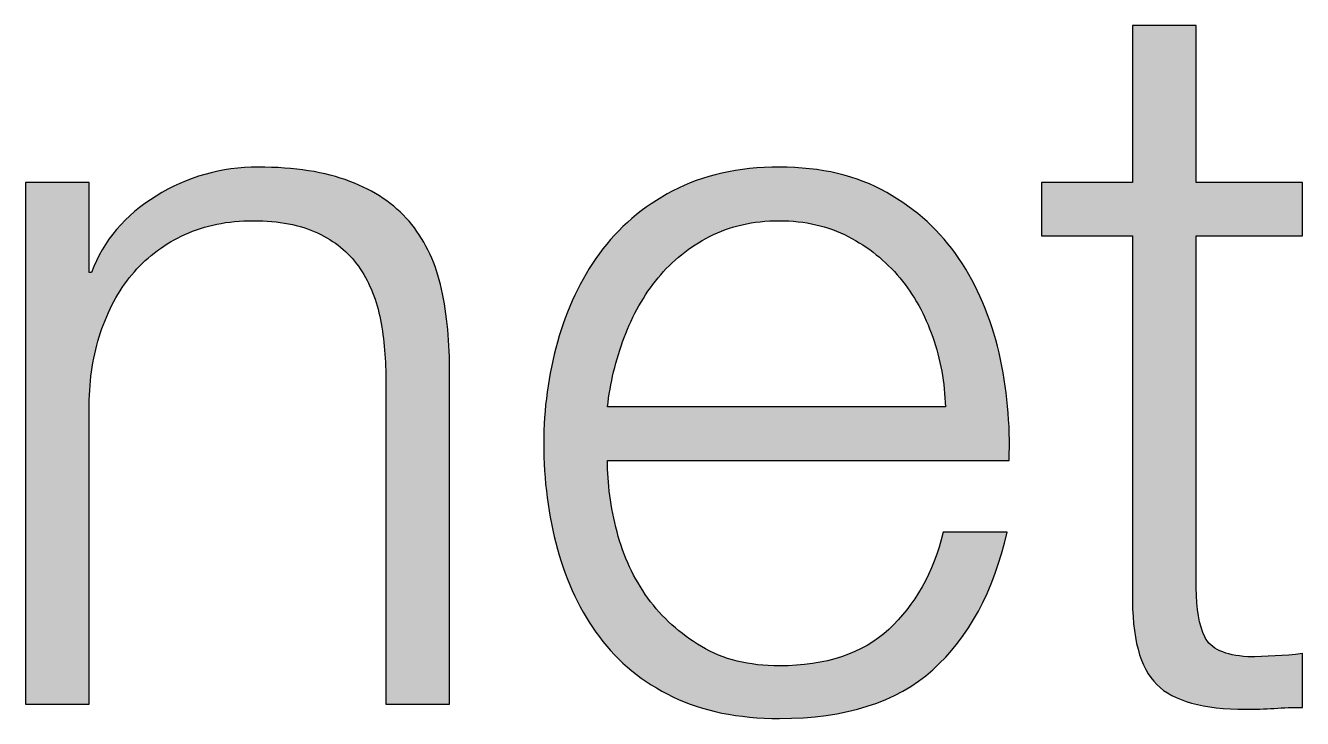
# Paper-space layout 'A0mask' of a CAD drawing. Extents: x 0 to 1153, y 0 to 810.
# Drawn here: x 1042.966 to 1047.86, y 49.202 to 51.858 of the extents above; entities that cross this region are included whole.
import ezdxf
from ezdxf.enums import TextEntityAlignment as Align

# ---------------------------------------------------------------- set-up
doc = ezdxf.new("R2010")
doc.units = 0
doc.layers.get('0').update_dxf_attribs({"linetype": 'CONTINUOUS'})
doc.layers.get('Defpoints').update_dxf_attribs({"linetype": 'CONTINUOUS'})
doc.layers.add('JPP_Mask', color=7, linetype='CONTINUOUS')
doc.styles.add('JPP', font='arial.ttf')

# ---------------------------------------------------------------- blocks, each defined once
blk = doc.blocks.new('A0mask')
at = {"true_color": 0x004a91}
h = blk.add_hatch(color=154, dxfattribs=at)
edge = h.paths.add_edge_path()
edge.add_spline(control_points=[(1047.4527, 51.2573), (1047.4527, 51.2573), (1047.4527, 51.2949), (1047.4527, 51.3513)], knot_values=[17.749945, 17.749945, 17.749945, 17.749945, 17.99994, 17.99994, 17.99994, 17.99994], degree=3, periodic=0)
edge.add_spline(control_points=[(1047.4527, 51.3513), (1047.4527, 51.4076), (1047.4527, 51.4828), (1047.4527, 51.5579)], knot_values=[17.49995, 17.49995, 17.49995, 17.49995, 17.749945, 17.749945, 17.749945, 17.749945], degree=3, periodic=0)
edge.add_spline(control_points=[(1047.4527, 51.5579), (1047.4527, 51.5955), (1047.4527, 51.6331), (1047.4527, 51.6683)], knot_values=[17.374952, 17.374952, 17.374952, 17.374952, 17.49995, 17.49995, 17.49995, 17.49995], degree=3, periodic=0)
edge.add_spline(control_points=[(1047.4527, 51.6683), (1047.4527, 51.7035), (1047.4527, 51.7364), (1047.4527, 51.7646)], knot_values=[17.249955, 17.249955, 17.249955, 17.249955, 17.374952, 17.374952, 17.374952, 17.374952], degree=3, periodic=0)
edge.add_spline(control_points=[(1047.4527, 51.7646), (1047.4527, 51.7786), (1047.4527, 51.7916), (1047.4527, 51.803)], knot_values=[17.187456, 17.187456, 17.187456, 17.187456, 17.249955, 17.249955, 17.249955, 17.249955], degree=3, periodic=0)
edge.add_spline(control_points=[(1047.4527, 51.803), (1047.4527, 51.8144), (1047.4527, 51.8244), (1047.4527, 51.8326)], knot_values=[17.124958, 17.124958, 17.124958, 17.124958, 17.187456, 17.187456, 17.187456, 17.187456], degree=3, periodic=0)
edge.add_spline(control_points=[(1047.4527, 51.8326), (1047.4527, 51.8368), (1047.4527, 51.8404), (1047.4527, 51.8436)], knot_values=[17.093708, 17.093708, 17.093708, 17.093708, 17.124958, 17.124958, 17.124958, 17.124958], degree=3, periodic=0)
edge.add_spline(control_points=[(1047.4527, 51.8585), (1047.4527, 51.8585), (1047.4527, 51.8585), (1047.4527, 51.8585), (1047.4527, 51.8585), (1047.4527, 51.8585), (1047.4527, 51.8585)], knot_values=[16.999959, 16.999959, 16.999959, 16.999959, 17, 17, 17, 17.000692, 17.000692, 17.000692, 17.000692], degree=3, periodic=0)
edge.add_spline(control_points=[(1047.4527, 51.8585), (1047.4527, 51.8585), (1047.4374, 51.8585), (1047.4145, 51.8585)], knot_values=[16.749965, 16.749965, 16.749965, 16.749965, 16.999959, 16.999959, 16.999959, 16.999959], degree=3, periodic=0)
edge.add_spline(control_points=[(1047.4145, 51.8585), (1047.3916, 51.8585), (1047.3611, 51.8585), (1047.3305, 51.8585)], knot_values=[16.49997, 16.49997, 16.49997, 16.49997, 16.749965, 16.749965, 16.749965, 16.749965], degree=3, periodic=0)
edge.add_spline(control_points=[(1047.3305, 51.8585), (1047.3153, 51.8585), (1047.3, 51.8585), (1047.2857, 51.8585)], knot_values=[16.374972, 16.374972, 16.374972, 16.374972, 16.49997, 16.49997, 16.49997, 16.49997], degree=3, periodic=0)
edge.add_spline(control_points=[(1047.2857, 51.8585), (1047.2714, 51.8585), (1047.258, 51.8585), (1047.2466, 51.8585)], knot_values=[16.249975, 16.249975, 16.249975, 16.249975, 16.374972, 16.374972, 16.374972, 16.374972], degree=3, periodic=0)
edge.add_spline(control_points=[(1047.2466, 51.8585), (1047.2408, 51.8585), (1047.2356, 51.8585), (1047.2309, 51.8585)], knot_values=[16.187476, 16.187476, 16.187476, 16.187476, 16.249975, 16.249975, 16.249975, 16.249975], degree=3, periodic=0)
edge.add_spline(control_points=[(1047.2084, 51.8585), (1047.2084, 51.8585), (1047.2084, 51.8585), (1047.2084, 51.8585), (1047.2084, 51.8585), (1047.2084, 51.8585), (1047.2084, 51.8585)], knot_values=[15.99998, 15.99998, 15.99998, 15.99998, 16, 16, 16, 16.001445, 16.001445, 16.001445, 16.001445], degree=3, periodic=0)
edge.add_spline(control_points=[(1047.2084, 51.8585), (1047.2084, 51.8584), (1047.2084, 51.7082), (1047.2084, 51.5579)], knot_values=[15.49999, 15.49999, 15.49999, 15.49999, 15.99998, 15.99998, 15.99998, 15.99998], degree=3, periodic=0)
edge.add_spline(control_points=[(1047.2084, 51.5579), (1047.2084, 51.4076), (1047.2084, 51.2573), (1047.2084, 51.2573), (1047.2084, 51.2573), (1047.2084, 51.2573), (1047.2084, 51.2573)], knot_values=[14.999023, 14.999023, 14.999023, 14.999023, 15.499013, 15.499013, 15.499013, 15.49999, 15.49999, 15.49999, 15.49999], degree=3, periodic=0)
edge.add_spline(control_points=[(1047.1934, 51.2573), (1047.1886, 51.2573), (1047.1828, 51.2573), (1047.1762, 51.2573)], knot_values=[14.812504, 14.812504, 14.812504, 14.812504, 14.875002, 14.875002, 14.875002, 14.875002], degree=3, periodic=0)
edge.add_spline(control_points=[(1047.1762, 51.2573), (1047.1695, 51.2573), (1047.162, 51.2573), (1047.1538, 51.2573)], knot_values=[14.750005, 14.750005, 14.750005, 14.750005, 14.812504, 14.812504, 14.812504, 14.812504], degree=3, periodic=0)
edge.add_spline(control_points=[(1047.1538, 51.2573), (1047.1375, 51.2573), (1047.1183, 51.2573), (1047.0979, 51.2573)], knot_values=[14.625008, 14.625008, 14.625008, 14.625008, 14.750005, 14.750005, 14.750005, 14.750005], degree=3, periodic=0)
edge.add_spline(control_points=[(1047.0979, 51.2573), (1047.0774, 51.2573), (1047.0556, 51.2573), (1047.0337, 51.2573)], knot_values=[14.50001, 14.50001, 14.50001, 14.50001, 14.625008, 14.625008, 14.625008, 14.625008], degree=3, periodic=0)
edge.add_spline(control_points=[(1047.0337, 51.2573), (1046.9901, 51.2573), (1046.9464, 51.2573), (1046.9137, 51.2573)], knot_values=[14.250015, 14.250015, 14.250015, 14.250015, 14.50001, 14.50001, 14.50001, 14.50001], degree=3, periodic=0)
edge.add_spline(control_points=[(1046.9137, 51.2573), (1046.8809, 51.2573), (1046.8591, 51.2573), (1046.8591, 51.2573), (1046.8591, 51.2573), (1046.8591, 51.2573), (1046.8591, 51.2573)], knot_values=[13.999043, 13.999043, 13.999043, 13.999043, 14.249058, 14.249058, 14.249058, 14.250015, 14.250015, 14.250015, 14.250015], degree=3, periodic=0)
edge.add_spline(control_points=[(1046.8591, 51.2485), (1046.8591, 51.2457), (1046.8591, 51.2422), (1046.8591, 51.2383)], knot_values=[13.812524, 13.812524, 13.812524, 13.812524, 13.875022, 13.875022, 13.875022, 13.875022], degree=3, periodic=0)
edge.add_spline(control_points=[(1046.8591, 51.2252), (1046.8591, 51.2156), (1046.8591, 51.2043), (1046.8591, 51.1923)], knot_values=[13.625027, 13.625027, 13.625027, 13.625027, 13.750025, 13.750025, 13.750025, 13.750025], degree=3, periodic=0)
edge.add_spline(control_points=[(1046.8591, 51.1923), (1046.8591, 51.1803), (1046.8591, 51.1674), (1046.8591, 51.1546)], knot_values=[13.50003, 13.50003, 13.50003, 13.50003, 13.625027, 13.625027, 13.625027, 13.625027], degree=3, periodic=0)
edge.add_spline(control_points=[(1046.8591, 51.1546), (1046.8591, 51.1289), (1046.8591, 51.1032), (1046.8591, 51.084)], knot_values=[13.250035, 13.250035, 13.250035, 13.250035, 13.50003, 13.50003, 13.50003, 13.50003], degree=3, periodic=0)
edge.add_spline(control_points=[(1046.8591, 51.084), (1046.8591, 51.0647), (1046.8591, 51.0519), (1046.8591, 51.0519), (1046.8591, 51.0519), (1046.8591, 51.0519), (1046.8591, 51.0519)], knot_values=[12.999063, 12.999063, 12.999063, 12.999063, 13.249098, 13.249098, 13.249098, 13.250035, 13.250035, 13.250035, 13.250035], degree=3, periodic=0)
edge.add_spline(control_points=[(1046.8741, 51.0519), (1046.8788, 51.0519), (1046.8846, 51.0519), (1046.8913, 51.0519)], knot_values=[12.812544, 12.812544, 12.812544, 12.812544, 12.875042, 12.875042, 12.875042, 12.875042], degree=3, periodic=0)
edge.add_spline(control_points=[(1046.8913, 51.0519), (1046.8979, 51.0519), (1046.9054, 51.0519), (1046.9136, 51.0519)], knot_values=[12.750045, 12.750045, 12.750045, 12.750045, 12.812544, 12.812544, 12.812544, 12.812544], degree=3, periodic=0)
edge.add_spline(control_points=[(1046.9136, 51.0519), (1046.93, 51.0519), (1046.9491, 51.0519), (1046.9696, 51.0519)], knot_values=[12.625048, 12.625048, 12.625048, 12.625048, 12.750045, 12.750045, 12.750045, 12.750045], degree=3, periodic=0)
edge.add_spline(control_points=[(1046.9696, 51.0519), (1046.99, 51.0519), (1047.0119, 51.0519), (1047.0337, 51.0519)], knot_values=[12.50005, 12.50005, 12.50005, 12.50005, 12.625048, 12.625048, 12.625048, 12.625048], degree=3, periodic=0)
edge.add_spline(control_points=[(1047.0337, 51.0519), (1047.0774, 51.0519), (1047.121, 51.0519), (1047.1538, 51.0519)], knot_values=[12.250055, 12.250055, 12.250055, 12.250055, 12.50005, 12.50005, 12.50005, 12.50005], degree=3, periodic=0)
edge.add_spline(control_points=[(1047.1538, 51.0519), (1047.1866, 51.0519), (1047.2084, 51.0519), (1047.2084, 51.0519), (1047.2084, 51.0519), (1047.2084, 51.0519), (1047.2084, 51.0519)], knot_values=[11.999572, 11.999572, 11.999572, 11.999572, 12.249627, 12.249627, 12.249627, 12.250055, 12.250055, 12.250055, 12.250055], degree=3, periodic=0)
edge.add_spline(control_points=[(1047.2084, 51.0431), (1047.2084, 51.0412), (1047.2084, 51.039), (1047.2084, 51.0365)], knot_values=[11.937561, 11.937561, 11.937561, 11.937561, 11.953186, 11.953186, 11.953186, 11.953186], degree=3, periodic=0)
edge.add_spline(control_points=[(1047.2084, 51.0365), (1047.2084, 51.0315), (1047.2084, 51.0253), (1047.2084, 51.0181)], knot_values=[11.906312, 11.906312, 11.906312, 11.906312, 11.937561, 11.937561, 11.937561, 11.937561], degree=3, periodic=0)
edge.add_spline(control_points=[(1047.2084, 51.0181), (1047.2084, 51.0108), (1047.2084, 51.0024), (1047.2084, 50.9931)], knot_values=[11.875062, 11.875062, 11.875062, 11.875062, 11.906312, 11.906312, 11.906312, 11.906312], degree=3, periodic=0)
edge.add_spline(control_points=[(1047.2084, 50.9931), (1047.2084, 50.9744), (1047.2084, 50.9517), (1047.2084, 50.9256)], knot_values=[11.812564, 11.812564, 11.812564, 11.812564, 11.875062, 11.875062, 11.875062, 11.875062], degree=3, periodic=0)
edge.add_spline(control_points=[(1047.2084, 50.9256), (1047.2084, 50.8995), (1047.2084, 50.8701), (1047.2084, 50.8381)], knot_values=[11.750065, 11.750065, 11.750065, 11.750065, 11.812564, 11.812564, 11.812564, 11.812564], degree=3, periodic=0)
edge.add_spline(control_points=[(1047.2084, 50.8381), (1047.2084, 50.7739), (1047.2084, 50.699), (1047.2084, 50.6188)], knot_values=[11.625068, 11.625068, 11.625068, 11.625068, 11.750065, 11.750065, 11.750065, 11.750065], degree=3, periodic=0)
edge.add_spline(control_points=[(1047.2084, 50.6188), (1047.2084, 50.5386), (1047.2084, 50.4531), (1047.2084, 50.3675)], knot_values=[11.50007, 11.50007, 11.50007, 11.50007, 11.625068, 11.625068, 11.625068, 11.625068], degree=3, periodic=0)
edge.add_spline(control_points=[(1047.2084, 50.3675), (1047.2084, 50.1964), (1047.2084, 50.0253), (1047.2084, 49.8969)], knot_values=[11.250075, 11.250075, 11.250075, 11.250075, 11.50007, 11.50007, 11.50007, 11.50007], degree=3, periodic=0)
edge.add_spline(control_points=[(1047.2084, 49.8969), (1047.2084, 49.7685), (1047.2084, 49.6829), (1047.2084, 49.6829), (1047.2056, 49.5125), (1047.2368, 49.3956), (1047.3012, 49.3321)], knot_values=[10, 10, 10, 10, 10.250075, 10.250075, 10.250075, 11.250075, 11.250075, 11.250075, 11.250075], degree=3, periodic=0)
edge.add_spline(control_points=[(1047.3012, 49.3321), (1047.366, 49.2687), (1047.4796, 49.237), (1047.6425, 49.237)], knot_values=[9, 9, 9, 9, 10, 10, 10, 10], degree=3, periodic=0)
edge.add_spline(control_points=[(1047.6425, 49.237), (1047.6789, 49.237), (1047.7149, 49.2384), (1047.7514, 49.2408)], knot_values=[8, 8, 8, 8, 9, 9, 9, 9], degree=3, periodic=0)
edge.add_spline(control_points=[(1047.7514, 49.2408), (1047.7873, 49.2436), (1047.8233, 49.2446), (1047.8597, 49.2446)], knot_values=[7, 7, 7, 7, 8, 8, 8, 8], degree=3, periodic=0)
edge.add_spline(control_points=[(1047.8597, 49.2446), (1047.8597, 49.2446), (1047.8597, 49.4505), (1047.8597, 49.4505), (1047.7897, 49.4424), (1047.7201, 49.4386), (1047.6505, 49.4386)], knot_values=[5, 5, 5, 5, 6, 6, 6, 7, 7, 7, 7], degree=3, periodic=0)
edge.add_spline(control_points=[(1047.6505, 49.4386), (1047.5625, 49.4439), (1047.5076, 49.4689), (1047.4853, 49.5144)], knot_values=[4, 4, 4, 4, 5, 5, 5, 5], degree=3, periodic=0)
edge.add_spline(control_points=[(1047.4853, 49.5144), (1047.4635, 49.5594), (1047.4527, 49.6223), (1047.4527, 49.7023)], knot_values=[3, 3, 3, 3, 4, 4, 4, 4], degree=3, periodic=0)
edge.add_spline(control_points=[(1047.4527, 49.7023), (1047.4527, 49.7023), (1047.4527, 51.0519), (1047.4527, 51.0519), (1047.4527, 51.0519), (1047.5544, 51.0519), (1047.6562, 51.0519)], knot_values=[1.5, 1.5, 1.5, 1.5, 2.5, 2.5, 2.5, 3, 3, 3, 3], degree=3, periodic=0)
edge.add_spline(control_points=[(1047.6562, 51.0519), (1047.758, 51.0519), (1047.8597, 51.0519), (1047.8597, 51.0519), (1047.8597, 51.0519), (1047.8597, 51.1032), (1047.8597, 51.1546)], knot_values=[0.5, 0.5, 0.5, 0.5, 1, 1, 1, 1.5, 1.5, 1.5, 1.5], degree=3, periodic=0)
edge.add_spline(control_points=[(1047.8597, 51.1546), (1047.8597, 51.2059), (1047.8597, 51.2573), (1047.8597, 51.2573), (1047.8597, 51.2573), (1047.8343, 51.2573), (1047.7961, 51.2573)], knot_values=[18.749925, 18.749925, 18.749925, 18.749925, 19.249925, 19.249925, 19.249925, 19.5, 19.5, 19.5, 19.5], degree=3, periodic=0)
edge.add_spline(control_points=[(1047.7961, 51.2573), (1047.7579, 51.2573), (1047.707, 51.2573), (1047.6562, 51.2573)], knot_values=[18.49993, 18.49993, 18.49993, 18.49993, 18.749925, 18.749925, 18.749925, 18.749925], degree=3, periodic=0)
edge.add_spline(control_points=[(1047.6562, 51.2573), (1047.6307, 51.2573), (1047.6053, 51.2573), (1047.5814, 51.2573)], knot_values=[18.374932, 18.374932, 18.374932, 18.374932, 18.49993, 18.49993, 18.49993, 18.49993], degree=3, periodic=0)
edge.add_spline(control_points=[(1047.5814, 51.2573), (1047.5576, 51.2573), (1047.5353, 51.2573), (1047.5162, 51.2573)], knot_values=[18.249935, 18.249935, 18.249935, 18.249935, 18.374932, 18.374932, 18.374932, 18.374932], degree=3, periodic=0)
edge.add_spline(control_points=[(1047.5162, 51.2573), (1047.5067, 51.2573), (1047.498, 51.2573), (1047.4902, 51.2573)], knot_values=[18.187436, 18.187436, 18.187436, 18.187436, 18.249935, 18.249935, 18.249935, 18.249935], degree=3, periodic=0)
edge.add_spline(control_points=[(1047.4902, 51.2573), (1047.4825, 51.2573), (1047.4757, 51.2573), (1047.4701, 51.2573)], knot_values=[18.124938, 18.124938, 18.124938, 18.124938, 18.187436, 18.187436, 18.187436, 18.187436], degree=3, periodic=0)
edge.add_spline(control_points=[(1047.4553, 51.2573), (1047.4547, 51.2573), (1047.4542, 51.2573), (1047.4538, 51.2573)], knot_values=[18.031189, 18.031189, 18.031189, 18.031189, 18.046814, 18.046814, 18.046814, 18.046814], degree=3, periodic=0)
edge.add_spline(control_points=[(1047.4538, 51.2573), (1047.4536, 51.2573), (1047.4535, 51.2573), (1047.4533, 51.2573)], knot_values=[18.023377, 18.023377, 18.023377, 18.023377, 18.031189, 18.031189, 18.031189, 18.031189], degree=3, periodic=0)
edge.add_spline(control_points=[(1047.4533, 51.2573), (1047.4532, 51.2573), (1047.4531, 51.2573), (1047.453, 51.2573)], knot_values=[18.015565, 18.015565, 18.015565, 18.015565, 18.023377, 18.023377, 18.023377, 18.023377], degree=3, periodic=0)
edge.add_spline(control_points=[(1047.453, 51.2573), (1047.4529, 51.2573), (1047.4529, 51.2573), (1047.4528, 51.2573)], knot_values=[18.011659, 18.011659, 18.011659, 18.011659, 18.015565, 18.015565, 18.015565, 18.015565], degree=3, periodic=0)
edge.add_spline(control_points=[(1047.4528, 51.2573), (1047.4528, 51.2573), (1047.4528, 51.2573), (1047.4527, 51.2573)], knot_values=[18.007752, 18.007752, 18.007752, 18.007752, 18.011659, 18.011659, 18.011659, 18.011659], degree=3, periodic=0)
edge.add_spline(control_points=[(1047.4527, 51.2573), (1047.4527, 51.2573), (1047.4527, 51.2573), (1047.4527, 51.2573)], knot_values=[18.005799, 18.005799, 18.005799, 18.005799, 18.007752, 18.007752, 18.007752, 18.007752], degree=3, periodic=0)
edge.add_spline(control_points=[(1047.4527, 51.2573), (1047.4527, 51.2573), (1047.4527, 51.2573), (1047.4527, 51.2573)], knot_values=[18.003846, 18.003846, 18.003846, 18.003846, 18.005799, 18.005799, 18.005799, 18.005799], degree=3, periodic=0)
edge.add_spline(control_points=[(1047.4527, 51.2573), (1047.4527, 51.2573), (1047.4527, 51.2573), (1047.4527, 51.2573)], knot_values=[18.00287, 18.00287, 18.00287, 18.00287, 18.003846, 18.003846, 18.003846, 18.003846], degree=3, periodic=0)
edge.add_spline(control_points=[(1047.4527, 51.2573), (1047.4527, 51.2573), (1047.4527, 51.2573), (1047.4527, 51.2573)], knot_values=[18.001893, 18.001893, 18.001893, 18.001893, 18.00287, 18.00287, 18.00287, 18.00287], degree=3, periodic=0)
edge.add_spline(control_points=[(1047.4527, 51.2573), (1047.4527, 51.2573), (1047.4527, 51.2573), (1047.4527, 51.2573)], knot_values=[18.001405, 18.001405, 18.001405, 18.001405, 18.001893, 18.001893, 18.001893, 18.001893], degree=3, periodic=0)
edge.add_spline(control_points=[(1047.4527, 51.2573), (1047.4527, 51.2573), (1047.4527, 51.2573), (1047.4527, 51.2573), (1047.4527, 51.2573), (1047.4527, 51.2573), (1047.4527, 51.2573)], knot_values=[17.99994, 17.99994, 17.99994, 17.99994, 18.001345, 18.001345, 18.001345, 18.001405, 18.001405, 18.001405, 18.001405], degree=3, periodic=0)
h = blk.add_hatch(color=154, dxfattribs=at)
edge = h.paths.add_edge_path()
edge.add_spline(control_points=[(1043.2099, 50.2413), (1043.2099, 50.3507), (1043.2099, 50.4237), (1043.2099, 50.4237), (1043.2128, 50.5217), (1043.2289, 50.6131), (1043.2587, 50.6968)], knot_values=[18, 18, 18, 18, 18.250035, 18.250035, 18.250035, 19.250035, 19.250035, 19.250035, 19.250035], degree=3, periodic=0)
edge.add_spline(control_points=[(1043.2587, 50.6968), (1043.2885, 50.7811), (1043.3297, 50.8535), (1043.3827, 50.9141), (1043.4357, 50.9747), (1043.5001, 51.0225), (1043.5768, 51.0575)], knot_values=[16, 16, 16, 16, 17, 17, 17, 18, 18, 18, 18], degree=3, periodic=0)
edge.add_spline(control_points=[(1043.5768, 51.0575), (1043.653, 51.0926), (1043.7401, 51.1101), (1043.8386, 51.1101)], knot_values=[15, 15, 15, 15, 16, 16, 16, 16], degree=3, periodic=0)
edge.add_spline(control_points=[(1043.8386, 51.1101), (1043.9366, 51.1101), (1044.0184, 51.0945), (1044.0847, 51.0632)], knot_values=[14, 14, 14, 14, 15, 15, 15, 15], degree=3, periodic=0)
edge.add_spline(control_points=[(1044.0847, 51.0632), (1044.1505, 51.0324), (1044.2031, 50.9898), (1044.2414, 50.9354)], knot_values=[13, 13, 13, 13, 14, 14, 14, 14], degree=3, periodic=0)
edge.add_spline(control_points=[(1044.2414, 50.9354), (1044.2802, 50.881), (1044.3077, 50.8171), (1044.3233, 50.7437)], knot_values=[12, 12, 12, 12, 13, 13, 13, 13], degree=3, periodic=0)
edge.add_spline(control_points=[(1044.3233, 50.7437), (1044.3384, 50.6699), (1044.3465, 50.5903), (1044.3465, 50.5051)], knot_values=[11, 11, 11, 11, 12, 12, 12, 12], degree=3, periodic=0)
edge.add_spline(control_points=[(1044.3465, 50.5051), (1044.3465, 50.5051), (1044.3465, 49.2564), (1044.3465, 49.2564), (1044.3465, 49.2564), (1044.4075, 49.2564), (1044.4686, 49.2564)], knot_values=[9.5, 9.5, 9.5, 9.5, 10.5, 10.5, 10.5, 11, 11, 11, 11], degree=3, periodic=0)
edge.add_spline(control_points=[(1044.4686, 49.2564), (1044.5297, 49.2564), (1044.5907, 49.2564), (1044.5907, 49.2564), (1044.5907, 49.2564), (1044.5907, 49.5783), (1044.5907, 49.9002)], knot_values=[8.5, 8.5, 8.5, 8.5, 9, 9, 9, 9.5, 9.5, 9.5, 9.5], degree=3, periodic=0)
edge.add_spline(control_points=[(1044.5907, 49.9002), (1044.5907, 50.2221), (1044.5907, 50.5439), (1044.5907, 50.5439), (1044.5907, 50.6628), (1044.5789, 50.7702), (1044.5557, 50.8658), (1044.5325, 50.9614), (1044.4923, 51.0419), (1044.4355, 51.1082)], knot_values=[6, 6, 6, 6, 6.5, 6.5, 6.5, 7.5, 7.5, 7.5, 8.5, 8.5, 8.5, 8.5], degree=3, periodic=0)
edge.add_spline(control_points=[(1044.4355, 51.1082), (1044.3787, 51.174), (1044.3029, 51.2251), (1044.2087, 51.2611)], knot_values=[5, 5, 5, 5, 6, 6, 6, 6], degree=3, periodic=0)
edge.add_spline(control_points=[(1044.2087, 51.2611), (1044.1141, 51.2975), (1043.9971, 51.3155), (1043.8575, 51.3155)], knot_values=[4, 4, 4, 4, 5, 5, 5, 5], degree=3, periodic=0)
edge.add_spline(control_points=[(1043.8575, 51.3155), (1043.7155, 51.3155), (1043.5848, 51.2786), (1043.466, 51.2047)], knot_values=[3, 3, 3, 3, 4, 4, 4, 4], degree=3, periodic=0)
edge.add_spline(control_points=[(1043.466, 51.2047), (1043.3472, 51.1314), (1043.2644, 51.0339), (1043.218, 50.9122)], knot_values=[2, 2, 2, 2, 3, 3, 3, 3], degree=3, periodic=0)
edge.add_spline(control_points=[(1043.218, 50.9122), (1043.218, 50.9122), (1043.2099, 50.9122), (1043.2099, 50.9122)], knot_values=[1.00001, 1.00001, 1.00001, 1.00001, 2, 2, 2, 2], degree=3, periodic=0)
edge.add_spline(control_points=[(1043.2099, 50.9122), (1043.2099, 50.9122), (1043.2099, 50.9985), (1043.2099, 51.0848)], knot_values=[0.5, 0.5, 0.5, 0.5, 1, 1, 1, 1], degree=3, periodic=0)
edge.add_spline(control_points=[(1043.2099, 51.0848), (1043.2099, 51.171), (1043.2099, 51.2573), (1043.2099, 51.2573), (1043.2099, 51.2573), (1043.1947, 51.2573), (1043.1718, 51.2573)], knot_values=[22.749965, 22.749965, 22.749965, 22.749965, 23.249965, 23.249965, 23.249965, 23.5, 23.5, 23.5, 23.5], degree=3, periodic=0)
edge.add_spline(control_points=[(1043.1718, 51.2573), (1043.1489, 51.2573), (1043.1183, 51.2573), (1043.0878, 51.2573)], knot_values=[22.49997, 22.49997, 22.49997, 22.49997, 22.749965, 22.749965, 22.749965, 22.749965], degree=3, periodic=0)
edge.add_spline(control_points=[(1043.0878, 51.2573), (1043.0725, 51.2573), (1043.0573, 51.2573), (1043.043, 51.2573)], knot_values=[22.374972, 22.374972, 22.374972, 22.374972, 22.49997, 22.49997, 22.49997, 22.49997], degree=3, periodic=0)
edge.add_spline(control_points=[(1043.043, 51.2573), (1043.0287, 51.2573), (1043.0153, 51.2573), (1043.0039, 51.2573)], knot_values=[22.249975, 22.249975, 22.249975, 22.249975, 22.374972, 22.374972, 22.374972, 22.374972], degree=3, periodic=0)
edge.add_spline(control_points=[(1043.0039, 51.2573), (1042.9981, 51.2573), (1042.9929, 51.2573), (1042.9882, 51.2573)], knot_values=[22.187476, 22.187476, 22.187476, 22.187476, 22.249975, 22.249975, 22.249975, 22.249975], degree=3, periodic=0)
edge.add_spline(control_points=[(1042.9657, 51.2573), (1042.9657, 51.2573), (1042.9657, 51.2573), (1042.9657, 51.2573), (1042.9657, 51.2573), (1042.9657, 51.2573), (1042.9657, 51.2573)], knot_values=[21.99998, 21.99998, 21.99998, 21.99998, 22, 22, 22, 22.001445, 22.001445, 22.001445, 22.001445], degree=3, periodic=0)
edge.add_spline(control_points=[(1042.9657, 51.2573), (1042.9657, 51.2573), (1042.9657, 50.757), (1042.9657, 50.2568)], knot_values=[21.49999, 21.49999, 21.49999, 21.49999, 21.99998, 21.99998, 21.99998, 21.99998], degree=3, periodic=0)
edge.add_spline(control_points=[(1042.9657, 50.2568), (1042.9657, 49.7566), (1042.9657, 49.2564), (1042.9657, 49.2564), (1042.9657, 49.2564), (1042.9657, 49.2564), (1042.9657, 49.2564)], knot_values=[20.999023, 20.999023, 20.999023, 20.999023, 21.499013, 21.499013, 21.499013, 21.49999, 21.49999, 21.49999, 21.49999], degree=3, periodic=0)
edge.add_spline(control_points=[(1042.9762, 49.2564), (1042.9795, 49.2564), (1042.9836, 49.2564), (1042.9882, 49.2564)], knot_values=[20.812504, 20.812504, 20.812504, 20.812504, 20.875002, 20.875002, 20.875002, 20.875002], degree=3, periodic=0)
edge.add_spline(control_points=[(1042.9882, 49.2564), (1042.9929, 49.2564), (1042.9981, 49.2564), (1043.0039, 49.2564)], knot_values=[20.750005, 20.750005, 20.750005, 20.750005, 20.812504, 20.812504, 20.812504, 20.812504], degree=3, periodic=0)
edge.add_spline(control_points=[(1043.0039, 49.2564), (1043.0153, 49.2564), (1043.0287, 49.2564), (1043.043, 49.2564)], knot_values=[20.625007, 20.625007, 20.625007, 20.625007, 20.750005, 20.750005, 20.750005, 20.750005], degree=3, periodic=0)
edge.add_spline(control_points=[(1043.043, 49.2564), (1043.0573, 49.2564), (1043.0726, 49.2564), (1043.0878, 49.2564)], knot_values=[20.50001, 20.50001, 20.50001, 20.50001, 20.625007, 20.625007, 20.625007, 20.625007], degree=3, periodic=0)
edge.add_spline(control_points=[(1043.0878, 49.2564), (1043.1183, 49.2564), (1043.1489, 49.2564), (1043.1718, 49.2564)], knot_values=[20.250015, 20.250015, 20.250015, 20.250015, 20.50001, 20.50001, 20.50001, 20.50001], degree=3, periodic=0)
edge.add_spline(control_points=[(1043.1718, 49.2564), (1043.1947, 49.2564), (1043.2099, 49.2564), (1043.2099, 49.2564), (1043.2099, 49.2564), (1043.2099, 49.2564), (1043.2099, 49.2564)], knot_values=[19.999532, 19.999532, 19.999532, 19.999532, 20.249547, 20.249547, 20.249547, 20.250015, 20.250015, 20.250015, 20.250015], degree=3, periodic=0)
edge.add_spline(control_points=[(1043.2099, 49.2695), (1043.2099, 49.2738), (1043.2099, 49.2791), (1043.2099, 49.2852)], knot_values=[19.906272, 19.906272, 19.906272, 19.906272, 19.937521, 19.937521, 19.937521, 19.937521], degree=3, periodic=0)
edge.add_spline(control_points=[(1043.2099, 49.2852), (1043.2099, 49.2914), (1043.2099, 49.2986), (1043.2099, 49.3065)], knot_values=[19.875023, 19.875023, 19.875023, 19.875023, 19.906272, 19.906272, 19.906272, 19.906272], degree=3, periodic=0)
edge.add_spline(control_points=[(1043.2099, 49.3065), (1043.2099, 49.3225), (1043.2099, 49.3419), (1043.2099, 49.3641)], knot_values=[19.812524, 19.812524, 19.812524, 19.812524, 19.875023, 19.875023, 19.875023, 19.875023], degree=3, periodic=0)
edge.add_spline(control_points=[(1043.2099, 49.3641), (1043.2099, 49.3863), (1043.2099, 49.4114), (1043.2099, 49.4388)], knot_values=[19.750025, 19.750025, 19.750025, 19.750025, 19.812524, 19.812524, 19.812524, 19.812524], degree=3, periodic=0)
edge.add_spline(control_points=[(1043.2099, 49.4388), (1043.2099, 49.4935), (1043.2099, 49.5573), (1043.2099, 49.6257)], knot_values=[19.625028, 19.625028, 19.625028, 19.625028, 19.750025, 19.750025, 19.750025, 19.750025], degree=3, periodic=0)
edge.add_spline(control_points=[(1043.2099, 49.6257), (1043.2099, 49.6941), (1043.2099, 49.767), (1043.2099, 49.84)], knot_values=[19.50003, 19.50003, 19.50003, 19.50003, 19.625028, 19.625028, 19.625028, 19.625028], degree=3, periodic=0)
edge.add_spline(control_points=[(1043.2099, 49.84), (1043.2099, 49.9859), (1043.2099, 50.1318), (1043.2099, 50.2413)], knot_values=[19.250035, 19.250035, 19.250035, 19.250035, 19.50003, 19.50003, 19.50003, 19.50003], degree=3, periodic=0)
h = blk.add_hatch(color=154, dxfattribs=at)
edge = h.paths.add_edge_path()
edge.add_spline(control_points=[(1045.1962, 50.1908), (1045.1962, 50.1908), (1046.7355, 50.1908), (1046.7355, 50.1908), (1046.7407, 50.3305), (1046.7275, 50.4682), (1046.6967, 50.6041)], knot_values=[19, 19, 19, 19, 20, 20, 20, 21, 21, 21, 21], degree=3, periodic=0)
edge.add_spline(control_points=[(1046.6967, 50.6041), (1046.6655, 50.7394), (1046.6143, 50.8597), (1046.5433, 50.9648)], knot_values=[18, 18, 18, 18, 19, 19, 19, 19], degree=3, periodic=0)
edge.add_spline(control_points=[(1046.5433, 50.9648), (1046.4723, 51.0694), (1046.38, 51.1541), (1046.2664, 51.2185)], knot_values=[17, 17, 17, 17, 18, 18, 18, 18], degree=3, periodic=0)
edge.add_spline(control_points=[(1046.2664, 51.2185), (1046.1523, 51.2833), (1046.0155, 51.3155), (1045.8551, 51.3155)], knot_values=[16, 16, 16, 16, 17, 17, 17, 17], degree=3, periodic=0)
edge.add_spline(control_points=[(1045.8551, 51.3155), (1045.6974, 51.3155), (1045.5611, 51.2852), (1045.4461, 51.2242)], knot_values=[15, 15, 15, 15, 16, 16, 16, 16], degree=3, periodic=0)
edge.add_spline(control_points=[(1045.4461, 51.2242), (1045.3311, 51.1636), (1045.2373, 51.0836), (1045.1649, 50.9842)], knot_values=[14, 14, 14, 14, 15, 15, 15, 15], degree=3, periodic=0)
edge.add_spline(control_points=[(1045.1649, 50.9842), (1045.0925, 50.8843), (1045.039, 50.7712), (1045.004, 50.6448)], knot_values=[13, 13, 13, 13, 14, 14, 14, 14], degree=3, periodic=0)
edge.add_spline(control_points=[(1045.004, 50.6448), (1044.9689, 50.5179), (1044.9519, 50.3887), (1044.9519, 50.2571)], knot_values=[12, 12, 12, 12, 13, 13, 13, 13], degree=3, periodic=0)
edge.add_spline(control_points=[(1044.9519, 50.2571), (1044.9519, 50.1146), (1044.9689, 49.9797), (1045.004, 49.8514)], knot_values=[11, 11, 11, 11, 12, 12, 12, 12], degree=3, periodic=0)
edge.add_spline(control_points=[(1045.004, 49.8514), (1045.039, 49.7236), (1045.0925, 49.6114), (1045.1649, 49.5144), (1045.2373, 49.4173), (1045.3311, 49.3411), (1045.4461, 49.2853)], knot_values=[9, 9, 9, 9, 10, 10, 10, 11, 11, 11, 11], degree=3, periodic=0)
edge.add_spline(control_points=[(1045.4461, 49.2853), (1045.5611, 49.2299), (1045.6974, 49.202), (1045.8551, 49.202)], knot_values=[8, 8, 8, 8, 9, 9, 9, 9], degree=3, periodic=0)
edge.add_spline(control_points=[(1045.8551, 49.202), (1046.1083, 49.202), (1046.3043, 49.264), (1046.4425, 49.3885)], knot_values=[7, 7, 7, 7, 8, 8, 8, 8], degree=3, periodic=0)
edge.add_spline(control_points=[(1046.4425, 49.3885), (1046.5807, 49.5125), (1046.6759, 49.6881), (1046.7275, 49.9158)], knot_values=[6, 6, 6, 6, 7, 7, 7, 7], degree=3, periodic=0)
edge.add_spline(control_points=[(1046.7275, 49.9158), (1046.7275, 49.9158), (1046.4832, 49.9158), (1046.4832, 49.9158), (1046.4444, 49.7605), (1046.3748, 49.6365), (1046.274, 49.5433)], knot_values=[4, 4, 4, 4, 5, 5, 5, 6, 6, 6, 6], degree=3, periodic=0)
edge.add_spline(control_points=[(1046.274, 49.5433), (1046.1732, 49.4505), (1046.0335, 49.4036), (1045.8551, 49.4036)], knot_values=[3, 3, 3, 3, 4, 4, 4, 4], degree=3, periodic=0)
edge.add_spline(control_points=[(1045.8551, 49.4036), (1045.7391, 49.4036), (1045.6392, 49.4282), (1045.5564, 49.4775)], knot_values=[2, 2, 2, 2, 3, 3, 3, 3], degree=3, periodic=0)
edge.add_spline(control_points=[(1045.5564, 49.4775), (1045.474, 49.5267), (1045.4054, 49.5887), (1045.3509, 49.6635)], knot_values=[1, 1, 1, 1, 2, 2, 2, 2], degree=3, periodic=0)
edge.add_spline(control_points=[(1045.3509, 49.6635), (1045.297, 49.7383), (1045.2572, 49.823), (1045.2326, 49.9177)], knot_values=[0, 0, 0, 0, 1, 1, 1, 1], degree=3, periodic=0)
edge.add_spline(control_points=[(1045.2326, 49.9177), (1045.208, 50.0119), (1045.1962, 50.1032), (1045.1962, 50.1908)], knot_values=[21, 21, 21, 21, 22, 22, 22, 22], degree=3, periodic=0)
edge = h.paths.add_edge_path(flags=16)
edge.add_spline(control_points=[(1046.4913, 50.3963), (1046.4913, 50.3963), (1045.1962, 50.3963), (1045.1962, 50.3963), (1045.2061, 50.4871), (1045.2274, 50.5757), (1045.2601, 50.6623)], knot_values=[6, 6, 6, 6, 7, 7, 7, 8, 8, 8, 8], degree=3, periodic=0)
edge.add_spline(control_points=[(1045.2601, 50.6623), (1045.2923, 50.7489), (1045.3358, 50.8251), (1045.3898, 50.8909)], knot_values=[5, 5, 5, 5, 6, 6, 6, 6], degree=3, periodic=0)
edge.add_spline(control_points=[(1045.3898, 50.8909), (1045.4442, 50.9567), (1045.51, 51.0097), (1045.5876, 51.05)], knot_values=[4, 4, 4, 4, 5, 5, 5, 5], degree=3, periodic=0)
edge.add_spline(control_points=[(1045.5876, 51.05), (1045.6653, 51.0897), (1045.7543, 51.1101), (1045.8551, 51.1101)], knot_values=[3, 3, 3, 3, 4, 4, 4, 4], degree=3, periodic=0)
edge.add_spline(control_points=[(1045.8551, 51.1101), (1045.9535, 51.1101), (1046.0411, 51.0897), (1046.1187, 51.05)], knot_values=[2, 2, 2, 2, 3, 3, 3, 3], degree=3, periodic=0)
edge.add_spline(control_points=[(1046.1187, 51.05), (1046.1964, 51.0097), (1046.2622, 50.9567), (1046.3166, 50.8909), (1046.371, 50.8251), (1046.4132, 50.7494), (1046.4425, 50.6642)], knot_values=[0, 0, 0, 0, 1, 1, 1, 2, 2, 2, 2], degree=3, periodic=0)
edge.add_spline(control_points=[(1046.4425, 50.6642), (1046.4723, 50.5785), (1046.4884, 50.4895), (1046.4913, 50.3963)], knot_values=[8, 8, 8, 8, 9, 9, 9, 9], degree=3, periodic=0)
at = {"layer": 'Defpoints', "color": 154, "true_color": 0x004a91}
for points, knots in [([(1047.8597, 51.2573), (1047.8597, 51.2573), (1047.8597, 51.0519), (1047.8597, 51.0519), (1047.8597, 51.0519), (1047.4527, 51.0519), (1047.4527, 51.0519), (1047.4527, 51.0519), (1047.4527, 49.7023), (1047.4527, 49.7023), (1047.4527, 49.6223), (1047.4635, 49.5594), (1047.4853, 49.5144), (1047.5076, 49.4689), (1047.5625, 49.4439), (1047.6505, 49.4386), (1047.7201, 49.4386), (1047.7897, 49.4424), (1047.8597, 49.4505), (1047.8597, 49.4505), (1047.8597, 49.2446), (1047.8597, 49.2446), (1047.8233, 49.2446), (1047.7873, 49.2436), (1047.7514, 49.2408), (1047.7149, 49.2384), (1047.6789, 49.237), (1047.6425, 49.237), (1047.4796, 49.237), (1047.366, 49.2687), (1047.3012, 49.3321), (1047.2368, 49.3956), (1047.2056, 49.5125), (1047.2084, 49.6829), (1047.2084, 49.6829), (1047.2084, 51.0519), (1047.2084, 51.0519), (1047.2084, 51.0519), (1046.8591, 51.0519), (1046.8591, 51.0519), (1046.8591, 51.0519), (1046.8591, 51.2573), (1046.8591, 51.2573), (1046.8591, 51.2573), (1047.2084, 51.2573), (1047.2084, 51.2573), (1047.2084, 51.2573), (1047.2084, 51.8585), (1047.2084, 51.8585), (1047.2084, 51.8585), (1047.4527, 51.8585), (1047.4527, 51.8585), (1047.4527, 51.8585), (1047.4527, 51.2573), (1047.4527, 51.2573), (1047.4527, 51.2573), (1047.8597, 51.2573), (1047.8597, 51.2573)], [0, 0, 0, 0, 1, 1, 1, 2, 2, 2, 3, 3, 3, 4, 4, 4, 5, 5, 5, 6, 6, 6, 7, 7, 7, 8, 8, 8, 9, 9, 9, 10, 10, 10, 11, 11, 11, 12, 12, 12, 13, 13, 13, 14, 14, 14, 15, 15, 15, 16, 16, 16, 17, 17, 17, 18, 18, 18, 19, 19, 19, 19]), ([(1043.2099, 51.2573), (1043.2099, 51.2573), (1043.2099, 50.9122), (1043.2099, 50.9122), (1043.2099, 50.9122), (1043.218, 50.9122), (1043.218, 50.9122), (1043.2644, 51.0339), (1043.3472, 51.1314), (1043.466, 51.2047), (1043.5848, 51.2786), (1043.7155, 51.3155), (1043.8575, 51.3155), (1043.9971, 51.3155), (1044.1141, 51.2975), (1044.2087, 51.2611), (1044.3029, 51.2251), (1044.3787, 51.174), (1044.4355, 51.1082), (1044.4923, 51.0419), (1044.5325, 50.9614), (1044.5557, 50.8658), (1044.5789, 50.7702), (1044.5907, 50.6628), (1044.5907, 50.5439), (1044.5907, 50.5439), (1044.5907, 49.2564), (1044.5907, 49.2564), (1044.5907, 49.2564), (1044.3465, 49.2564), (1044.3465, 49.2564), (1044.3465, 49.2564), (1044.3465, 50.5051), (1044.3465, 50.5051), (1044.3465, 50.5903), (1044.3384, 50.6699), (1044.3233, 50.7437), (1044.3077, 50.8171), (1044.2802, 50.881), (1044.2414, 50.9354), (1044.2031, 50.9898), (1044.1505, 51.0324), (1044.0847, 51.0632), (1044.0184, 51.0945), (1043.9366, 51.1101), (1043.8386, 51.1101), (1043.7401, 51.1101), (1043.653, 51.0926), (1043.5768, 51.0575), (1043.5001, 51.0225), (1043.4357, 50.9747), (1043.3827, 50.9141), (1043.3297, 50.8535), (1043.2885, 50.7811), (1043.2587, 50.6968), (1043.2289, 50.6131), (1043.2128, 50.5217), (1043.2099, 50.4237), (1043.2099, 50.4237), (1043.2099, 49.2564), (1043.2099, 49.2564), (1043.2099, 49.2564), (1042.9657, 49.2564), (1042.9657, 49.2564), (1042.9657, 49.2564), (1042.9657, 51.2573), (1042.9657, 51.2573), (1042.9657, 51.2573), (1043.2099, 51.2573), (1043.2099, 51.2573)], [0, 0, 0, 0, 1, 1, 1, 2, 2, 2, 3, 3, 3, 4, 4, 4, 5, 5, 5, 6, 6, 6, 7, 7, 7, 8, 8, 8, 9, 9, 9, 10, 10, 10, 11, 11, 11, 12, 12, 12, 13, 13, 13, 14, 14, 14, 15, 15, 15, 16, 16, 16, 17, 17, 17, 18, 18, 18, 19, 19, 19, 20, 20, 20, 21, 21, 21, 22, 22, 22, 23, 23, 23, 23]), ([(1045.2326, 49.9177), (1045.2572, 49.823), (1045.297, 49.7383), (1045.3509, 49.6635), (1045.4054, 49.5887), (1045.474, 49.5267), (1045.5564, 49.4775), (1045.6392, 49.4282), (1045.7391, 49.4036), (1045.8551, 49.4036), (1046.0335, 49.4036), (1046.1732, 49.4505), (1046.274, 49.5433), (1046.3748, 49.6365), (1046.4444, 49.7605), (1046.4832, 49.9158), (1046.4832, 49.9158), (1046.7275, 49.9158), (1046.7275, 49.9158), (1046.6759, 49.6881), (1046.5807, 49.5125), (1046.4425, 49.3885), (1046.3043, 49.264), (1046.1083, 49.202), (1045.8551, 49.202), (1045.6974, 49.202), (1045.5611, 49.2299), (1045.4461, 49.2853), (1045.3311, 49.3411), (1045.2373, 49.4173), (1045.1649, 49.5144), (1045.0925, 49.6114), (1045.039, 49.7236), (1045.004, 49.8514), (1044.9689, 49.9797), (1044.9519, 50.1146), (1044.9519, 50.2571), (1044.9519, 50.3887), (1044.9689, 50.5179), (1045.004, 50.6448), (1045.039, 50.7712), (1045.0925, 50.8843), (1045.1649, 50.9842), (1045.2373, 51.0836), (1045.3311, 51.1636), (1045.4461, 51.2242), (1045.5611, 51.2852), (1045.6974, 51.3155), (1045.8551, 51.3155), (1046.0155, 51.3155), (1046.1523, 51.2833), (1046.2664, 51.2185), (1046.38, 51.1541), (1046.4723, 51.0694), (1046.5433, 50.9648), (1046.6143, 50.8597), (1046.6655, 50.7394), (1046.6967, 50.6041), (1046.7275, 50.4682), (1046.7407, 50.3305), (1046.7355, 50.1908), (1046.7355, 50.1908), (1045.1962, 50.1908), (1045.1962, 50.1908), (1045.1962, 50.1032), (1045.208, 50.0119), (1045.2326, 49.9177)], [0, 0, 0, 0, 1, 1, 1, 2, 2, 2, 3, 3, 3, 4, 4, 4, 5, 5, 5, 6, 6, 6, 7, 7, 7, 8, 8, 8, 9, 9, 9, 10, 10, 10, 11, 11, 11, 12, 12, 12, 13, 13, 13, 14, 14, 14, 15, 15, 15, 16, 16, 16, 17, 17, 17, 18, 18, 18, 19, 19, 19, 20, 20, 20, 21, 21, 21, 22, 22, 22, 22]), ([(1046.4425, 50.6642), (1046.4132, 50.7494), (1046.371, 50.8251), (1046.3166, 50.8909), (1046.2622, 50.9567), (1046.1964, 51.0097), (1046.1187, 51.05), (1046.0411, 51.0897), (1045.9535, 51.1101), (1045.8551, 51.1101), (1045.7543, 51.1101), (1045.6653, 51.0897), (1045.5876, 51.05), (1045.51, 51.0097), (1045.4442, 50.9567), (1045.3898, 50.8909), (1045.3358, 50.8251), (1045.2923, 50.7489), (1045.2601, 50.6623), (1045.2274, 50.5757), (1045.2061, 50.4871), (1045.1962, 50.3963), (1045.1962, 50.3963), (1046.4913, 50.3963), (1046.4913, 50.3963), (1046.4884, 50.4895), (1046.4723, 50.5785), (1046.4425, 50.6642)], [0, 0, 0, 0, 1, 1, 1, 2, 2, 2, 3, 3, 3, 4, 4, 4, 5, 5, 5, 6, 6, 6, 7, 7, 7, 8, 8, 8, 9, 9, 9, 9])]:
    blk.add_open_spline(points, degree=3, knots=knots, dxfattribs=at)
at = {"color": 7, "style": 'JPP'}
for tag, p in [('Client', (1086, 115)), ('Project1', (1086, 90)), ('Project2', (1086, 82.5)), ('Project3', (1086, 75)), ('Title1', (1086, 57.5)), ('Title2', (1086, 50)), ('Title3', (1086, 42.5)), ('Status', (978, 7.5))]:
    blk.add_attdef(tag, text='', height=3.5, dxfattribs=at).set_placement(p, align=Align.MIDDLE_LEFT)
at = {"color": 2, "style": 'JPP'}
for tag, p in [('Scale', (1005.5, 25)), ('Checked', (1095.5, 25)), ('Drawn', (1050.5, 25)), ('Date', (1140.5, 25))]:
    blk.add_attdef(tag, text='', height=2, dxfattribs=at).set_placement(p, align=Align.MIDDLE_CENTER)
at = {"color": 6, "style": 'JPP'}
for tag, p in [('Ref', (1068, 7.5)), ('DrgNo.', (1110, 7.5))]:
    blk.add_attdef(tag, text='', height=4, dxfattribs=at).set_placement(p, align=Align.MIDDLE_LEFT)
blk.add_attdef('Rev', text='', height=4, dxfattribs=at).set_placement((1144.2747, 7.5), align=Align.MIDDLE_CENTER)

psp = doc.layouts.new('A0mask')

# ---------------------------------------------------------------- block references
at = {"layer": 'JPP_Mask'}
psp.add_blockref('A0mask', (0, 0), dxfattribs=at)

doc.saveas('drawing.dxf')
